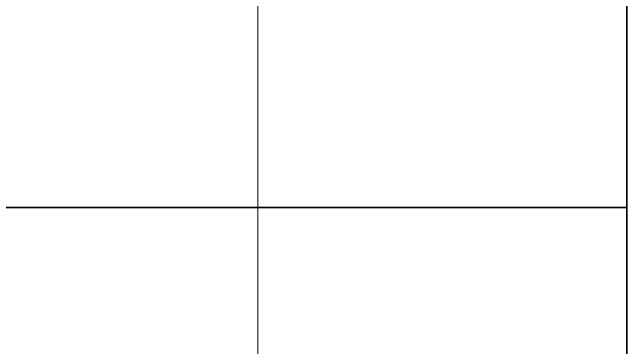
# Model space of a CAD drawing. Extents: x 315 to 857, y 212 to 651.
# Drawn here: x 450.47 to 458.79, y 220.89 to 225.44 of the extents above; entities that cross this region are included whole.
import ezdxf

# ---------------------------------------------------------------- set-up
doc = ezdxf.new("R2010")
doc.units = 0

msp = doc.modelspace()

# ---------------------------------------------------------------- linework, layer by layer
at = {"color": 7, "lineweight": 13, "ltscale": 0.075}
for p, q in [((453.792, 222.7869), (453.792, 225.7869)), ((453.792, 219.7869), (453.792, 222.7869))]:
    msp.add_line(p, q, dxfattribs=at)
at = {"color": 7, "lineweight": 35, "ltscale": 0.075}
for p, q in [((458.792, 222.7869), (458.792, 225.7869)), ((458.792, 219.7869), (458.792, 222.7869))]:
    msp.add_line(p, q, dxfattribs=at)
at = {"color": 7, "lineweight": 35}
for q in [(397.412, 222.7869), (410.4555, 222.7869)]:
    msp.add_line((453.792, 222.7869), q, dxfattribs=at)
at = {"color": 7, "lineweight": 35, "ltscale": 0.125}
msp.add_line((453.792, 222.7869), (458.792, 222.7869), dxfattribs=at)
msp.add_line((453.792, 222.7869), (458.792, 222.7869), dxfattribs=at)

doc.saveas('drawing.dxf')
